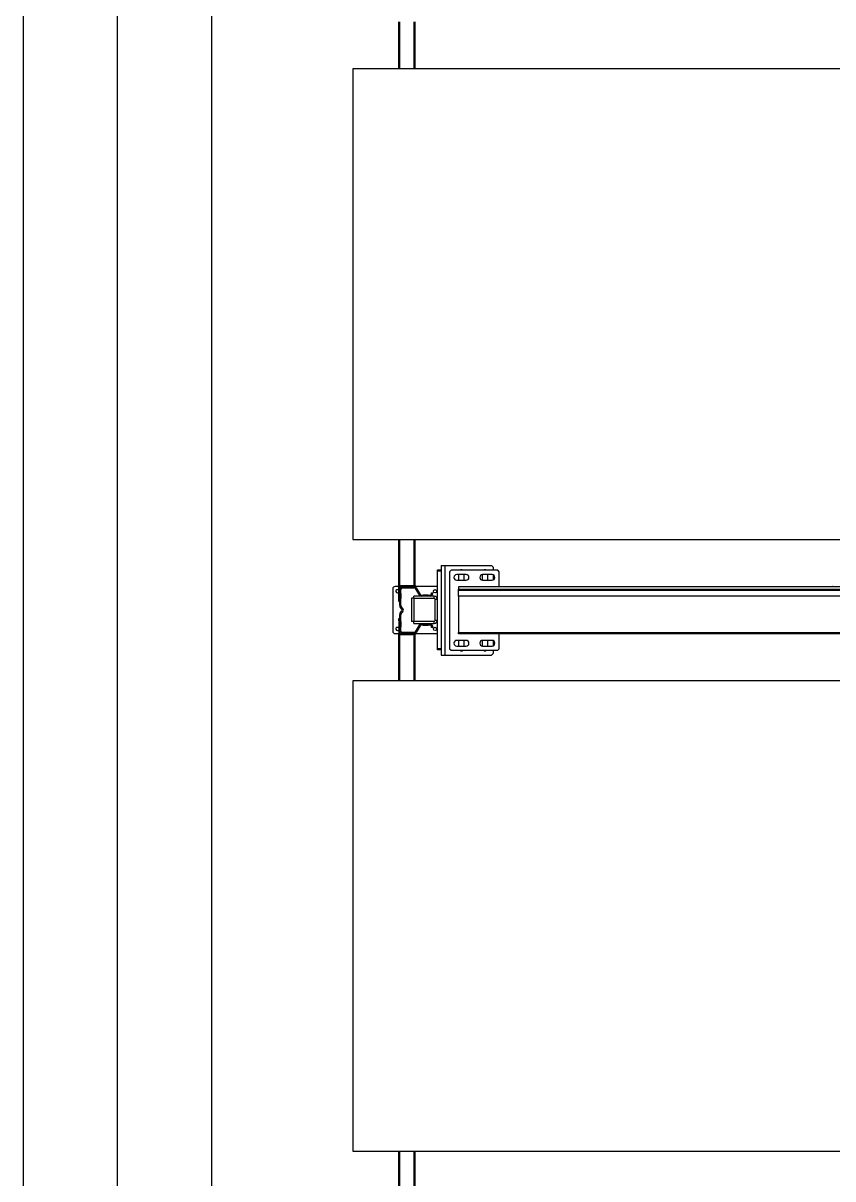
# Model space of a CAD drawing. Header units: millimetres. Extents: x 6622 to 532820, y 3370 to 359312.
# Drawn here: x 456750 to 458470, y 285681 to 288137 of the extents above; entities that cross this region are included whole.
import ezdxf

# ---------------------------------------------------------------- set-up
doc = ezdxf.new("R2010")
doc.units = ezdxf.units.MM

# ---------------------------------------------------------------- blocks, each defined once
blk = doc.blocks.new('A$C6F3A12F4')
at = {"color": 2, "linetype": 'Continuous', "lineweight": 25}
for p, q in [((27685.7, 3475), (27685.7, 225)), ((27691.1, 225), (27691.1, 3475)), ((27693.7, 3475), (27693.7, 225)), ((27705.7, 3475), (27705.7, 225)), ((27783.1, 225), (27783.1, 3475)), ((27785.7, 3475), (27785.7, 225)), ((27585.2, 0), (27585.2, 1077.9)), ((27885.2, 1077.9), (27885.2, 0)), ((26585.2, 1041), (26585.2, 0)), ((28885.2, 0), (28885.2, 1041)), ((27643.7, 298.1), (27640.7, 295.1)), ((27640.7, 196.1), (27640.7, 295.1)), ((27643.7, 298.1), (27650.7, 298.1)), ((27653.7, 311), (27650.7, 308)), ((27650.7, 308), (27650.7, 209)), ((27685.7, 311), (27653.7, 311)), ((27659.7, 296), (27659.7, 276)), ((27660.1, 298.1), (27671.3, 298.1)), ((27671.7, 276), (27671.7, 296)), ((27817.7, 311), (27785.7, 311)), ((27799.7, 296), (27799.7, 276)), ((27800.1, 298.1), (27811.3, 298.1)), ((27811.7, 276), (27811.7, 296)), ((27820.7, 308), (27817.7, 311)), ((27820.7, 209), (27820.7, 308)), ((27820.7, 298.1), (27827.7, 298.1)), ((27830.7, 295.1), (27827.7, 298.1)), ((27830.7, 196.1), (27830.7, 295.1)), ((27671.7, 287.1), (27659.7, 287.1)), ((27659.8, 275.1), (27671.6, 275.1)), ((27811.7, 287.1), (27799.7, 287.1)), ((27799.8, 275.1), (27811.6, 275.1)), ((27659.7, 241), (27659.7, 221)), ((27671.7, 237.1), (27659.7, 237.1)), ((27659.7, 225.1), (27671.7, 225.1)), ((27671.7, 221), (27671.7, 241)), ((27685.7, 225), (27691.1, 225)), ((27693.7, 225), (27691.1, 225)), ((27705.7, 225), (27693.7, 225)), ((27705.7, 225), (27783.1, 225)), ((27785.7, 225), (27783.1, 225)), ((27799.7, 241), (27799.7, 221)), ((27811.7, 237.1), (27799.7, 237.1)), ((27799.7, 225.1), (27811.7, 225.1)), ((27811.7, 221), (27811.7, 241)), ((27650.7, 209), (27653.7, 206)), ((27653.7, 206), (27817.7, 206)), ((27817.7, 206), (27820.7, 209)), ((27640.7, 196.1), (27830.7, 196.1)), ((27640.7, 188.1), (27640.7, 196.1)), ((27640.7, 188.1), (27830.7, 188.1)), ((27649.7, 180.1), (27649.7, 188.1)), ((27652.7, 180.1), (27649.7, 180.1)), ((27652.7, 188.1), (27652.7, 180.1)), ((27816.7, 180.1), (27652.7, 180.1)), ((27685.2, 180), (27685.2, 133)), ((27710.7, 173.1), (27705.7, 173.1)), ((27705.7, 173.1), (27705.7, 130.1)), ((27710.7, 173.1), (27710.7, 130.1)), ((27712.7, 180.1), (27712.7, 175.1)), ((27756.7, 175.1), (27712.7, 175.1)), ((27756.7, 175.1), (27756.7, 180.1)), ((27763.7, 173.1), (27758.7, 173.1)), ((27758.7, 130.1), (27758.7, 173.1)), ((27763.7, 130.1), (27763.7, 173.1)), ((27785.2, 133), (27785.2, 180)), ((27816.7, 180.1), (27816.7, 188.1)), ((27819.7, 180.1), (27816.7, 180.1)), ((27819.7, 188.1), (27819.7, 180.1)), ((27830.7, 188.1), (27830.7, 196.1)), ((27698.2, 167.5), (27698.2, 170)), ((27700.2, 170), (27698.2, 170)), ((27700.2, 167.5), (27698.2, 167.5)), ((27700.2, 167.5), (27700.2, 170)), ((27705.7, 164.5), (27703.2, 164.5)), ((27703.2, 160.5), (27703.2, 164.5)), ((27705.7, 160.5), (27703.2, 160.5)), ((27703.2, 160.5), (27703.2, 149.7)), ((27703.2, 149.7), (27705.7, 149.7)), ((27703.2, 145.7), (27703.2, 149.7)), ((27764.7, 164.5), (27764.7, 160.5)), ((27767.2, 164.5), (27764.7, 164.5)), ((27767.2, 160.5), (27764.7, 160.5)), ((27764.7, 149.7), (27764.7, 160.5)), ((27764.7, 149.7), (27764.7, 145.7)), ((27764.7, 149.7), (27767.2, 149.7)), ((27767.2, 164.5), (27767.2, 160.5)), ((27767.2, 149.7), (27767.2, 160.5)), ((27767.2, 149.7), (27767.2, 145.7)), ((27770.2, 170), (27770.2, 167.5)), ((27772.2, 170), (27770.2, 170)), ((27772.2, 167.5), (27770.2, 167.5)), ((27772.2, 170), (27772.2, 167.5)), ((26585.2, 133), (26485.2, 133)), ((26585.2, 130.5), (26485.2, 130.5)), ((27683.2, 133), (27585.2, 133)), ((27683.2, 130.5), (27585.2, 130.5)), ((27683.2, 133), (27685.2, 133)), ((27683.2, 128), (27683.2, 133)), ((27685.2, 128), (27683.2, 128)), ((27683.2, 101), (27683.2, 128)), ((27685.2, 133), (27685.2, 129.9)), ((27687.7, 129.9), (27685.2, 129.9)), ((27685.2, 105.5), (27685.2, 129.9)), ((27687.7, 105.5), (27687.7, 129.9)), ((27687.8, 134.6), (27701.8, 143.1)), ((27687.8, 134.6), (27689.1, 132.5)), ((27689.1, 132.5), (27703.1, 141)), ((27703.1, 141), (27701.8, 143.1)), ((27703.2, 145.7), (27705.7, 145.7)), ((27710.7, 130.1), (27705.7, 130.1)), ((27709.7, 130.1), (27709.7, 125.1)), ((27709.7, 130.1), (27759.7, 130.1)), ((27709.7, 125.1), (27759.7, 125.1)), ((27763.7, 130.1), (27758.7, 130.1)), ((27759.7, 130.1), (27759.7, 125.1)), ((27764.7, 145.7), (27767.2, 145.7)), ((27768.6, 143.1), (27767.3, 141)), ((27767.3, 141), (27781.3, 132.5)), ((27768.6, 143.1), (27782.6, 134.6)), ((27781.3, 132.5), (27782.6, 134.6)), ((27785.2, 129.9), (27782.7, 129.9)), ((27782.7, 129.9), (27782.7, 105.5)), ((27785.2, 133), (27787.2, 133)), ((27785.2, 129.9), (27785.2, 133)), ((27785.2, 129.9), (27785.2, 105.5)), ((27787.2, 128), (27785.2, 128)), ((27787.2, 133), (27787.2, 128)), ((27885.2, 133), (27787.2, 133)), ((27885.2, 130.5), (27787.2, 130.5)), ((27787.2, 101), (27787.2, 128)), ((28985.2, 133), (28885.2, 133)), ((28985.2, 130.5), (28885.2, 130.5)), ((26585.2, 100.5), (26485.2, 100.5)), ((27683.2, 100.5), (27585.2, 100.5)), ((27683.2, 101), (27685.2, 101)), ((27683.2, 101), (27683.2, 100.5)), ((27683.2, 100.5), (27683.2, 98)), ((27685.2, 101), (27685.2, 105.5)), ((27685.2, 105.5), (27687.7, 105.5)), ((27686.2, 100), (27686.2, 98)), ((27690.7, 100), (27686.2, 100)), ((27690.7, 102.5), (27690.7, 100)), ((27699.8, 102.5), (27690.7, 102.5)), ((27699.8, 100), (27690.7, 100)), ((27699.8, 102.5), (27699.8, 100)), ((27699.8, 102.5), (27710.6, 102.5)), ((27699.8, 100), (27710.6, 100)), ((27710.6, 100), (27710.6, 102.5)), ((27725.8, 102.5), (27710.6, 102.5)), ((27725.8, 100), (27710.6, 100)), ((27712.2, 98), (27712.2, 100)), ((27717.2, 100), (27717.2, 98)), ((27725.8, 100), (27725.8, 102.5)), ((27731.8, 106.5), (27727.6, 103.2)), ((27727.6, 103.2), (27729.2, 101.2)), ((27733.3, 104.5), (27729.2, 101.2)), ((27733.3, 104.5), (27731.8, 106.5)), ((27738.6, 106.5), (27737.1, 104.5)), ((27741.2, 101.2), (27737.1, 104.5)), ((27742.8, 103.2), (27738.6, 106.5)), ((27741.2, 101.2), (27742.8, 103.2)), ((27744.6, 102.5), (27744.6, 100)), ((27759.8, 102.5), (27744.6, 102.5)), ((27759.8, 100), (27744.6, 100)), ((27753.2, 98), (27753.2, 100)), ((27758.2, 100), (27758.2, 98)), ((27759.8, 102.5), (27759.8, 100)), ((27759.8, 102.5), (27770.6, 102.5)), ((27759.8, 100), (27770.6, 100)), ((27770.6, 100), (27770.6, 102.5)), ((27779.7, 102.5), (27770.6, 102.5)), ((27779.7, 100), (27770.6, 100)), ((27779.7, 100), (27779.7, 102.5)), ((27779.7, 100), (27784.2, 100)), ((27782.7, 105.5), (27785.2, 105.5)), ((27784.2, 98), (27784.2, 100)), ((27785.2, 101), (27785.2, 105.5)), ((27785.2, 101), (27787.2, 101)), ((27787.2, 101), (27787.2, 100.5)), ((27787.2, 100.5), (27787.2, 98)), ((27885.2, 100.5), (27787.2, 100.5)), ((28985.2, 100.5), (28885.2, 100.5)), ((26585.2, 98), (26485.2, 98)), ((27683.2, 98), (27585.2, 98)), ((27685.2, 98.2), (27685.2, 90)), ((27712.2, 98), (27686.2, 98)), ((27690.2, 85), (27780.2, 85)), ((27717.2, 98), (27712.2, 98)), ((27758.2, 98), (27753.2, 98)), ((27758.2, 98), (27784.2, 98)), ((27785.2, 90), (27785.2, 98.2)), ((27885.2, 98), (27787.2, 98)), ((28985.2, 98), (28885.2, 98)), ((26585.2, 0), (27585.2, 0)), ((27885.2, 0), (28885.2, 0))]:
    blk.add_line(p, q, dxfattribs=at)
for centre in [(27695.2, 175), (27775.2, 175)]:
    blk.add_circle(centre, 3.5, dxfattribs=at)
for centre, radius, start, end in [((27690.2, 1020), 5, 180, 205.8419), ((27665.7, 296), 6, 0, 180), ((27805.7, 296), 6, 0, 180), ((27655.7, 281.1), 6, 146.4427, 213.5573), ((27665.7, 276), 6, 180, 0), ((27805.7, 276), 6, 180, 0), ((27815.7, 281.1), 6, 326.4427, 33.5573), ((27665.7, 241), 6, 0, 180), ((27805.7, 241), 6, 0, 180), ((27655.7, 231.1), 6, 146.4427, 213.5573), ((27815.7, 231.1), 6, 326.4427, 33.5573), ((27665.7, 221), 6, 180, 0), ((27805.7, 221), 6, 180, 0), ((27712.7, 173.1), 7, 90, 180), ((27712.7, 173.1), 2, 90, 180), ((27756.7, 173.1), 7, 0, 90), ((27756.7, 173.1), 2, 0, 90), ((27700.2, 164.5), 5.5, 0, 90), ((27700.2, 164.5), 3, 0, 90), ((27770.2, 164.5), 5.5, 90, 180), ((27770.2, 164.5), 3, 90, 180), ((27690.7, 129.9), 5.5, 121.4296, 180), ((27690.7, 129.9), 3, 121.4296, 180), ((27700.2, 145.7), 3, 301.4296, 0), ((27700.2, 145.7), 5.5, 301.4296, 0), ((27770.2, 145.7), 5.5, 180, 238.5704), ((27770.2, 145.7), 3, 180, 238.5704), ((27779.7, 129.9), 3, 0, 58.5704), ((27779.7, 129.9), 5.5, 0, 58.5704), ((27686.2, 101), 3, 180, 270), ((27690.7, 105.5), 5.5, 180, 270), ((27686.2, 101), 1, 180, 270), ((27690.7, 105.5), 3, 180, 270), ((27725.8, 105.5), 3, 270, 308.6598), ((27725.8, 105.5), 5.5, 270, 308.6598), ((27735.2, 102.2), 5.5, 51.3402, 128.6598), ((27735.2, 102.2), 3, 51.3402, 128.6598), ((27744.6, 105.5), 5.5, 231.3402, 270), ((27744.6, 105.5), 3, 231.3402, 270), ((27779.7, 105.5), 5.5, 270, 0), ((27779.7, 105.5), 3, 270, 0), ((27784.2, 101), 1, 270, 0), ((27784.2, 101), 3, 270, 0), ((27690.2, 90), 5, 180, 270), ((27695.2, 95), 3.5, 121.0027, 0), ((27695.2, 95), 3.5, 0, 58.9973), ((27775.2, 95), 3.5, 121.0027, 0), ((27775.2, 95), 3.5, 0, 58.9973), ((27780.2, 90), 5, 270, 0)]:
    blk.add_arc(centre, radius, start, end, dxfattribs=at)

msp = doc.modelspace()

# ---------------------------------------------------------------- linework, layer by layer
at = {"color": 4}
for p, q in [((456750, 329040), (456750, 259040)), ((456950, 329040), (456950, 259040)), ((457150, 329040), (457150, 259040))]:
    msp.add_line(p, q, dxfattribs=at)

# ---------------------------------------------------------------- block references
at = {"color": 0, "rotation": 270}
msp.add_blockref('A$C6F3A12F4', (457450, 314625.198), dxfattribs=at)

doc.saveas('drawing.dxf')
